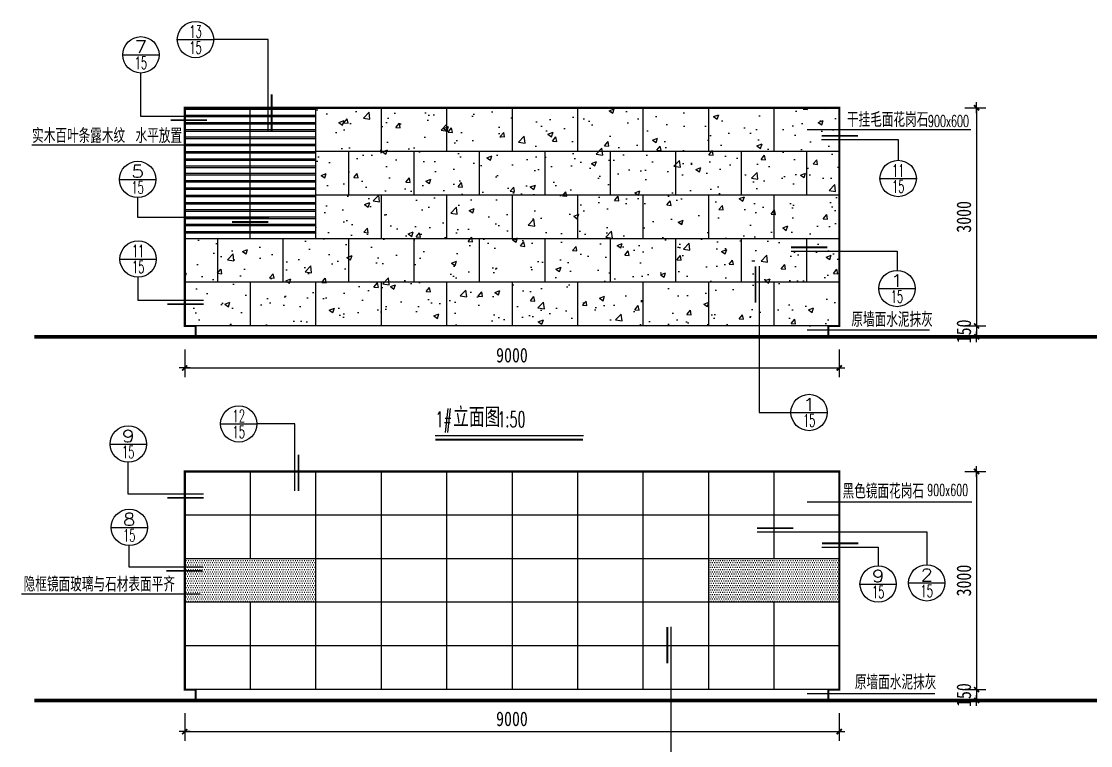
# Model space of a CAD drawing. Extents: x 16731 to 55153, y 153979 to 176230.
# Drawn here: x 17217 to 31920, y 165896 to 175855 of the extents above; entities that cross this region are included whole.
import ezdxf
from ezdxf.enums import TextEntityAlignment as Align

# ---------------------------------------------------------------- set-up
doc = ezdxf.new("R2010")
doc.units = 0
doc.header["$LTSCALE"] = 500
doc.header["$MEASUREMENT"] = 0
doc.header["$PDMODE"] = 34
doc.layers.get('0').update_dxf_attribs({"linetype": 'CONTINUOUS'})
doc.layers.get('DEFPOINTS').update_dxf_attribs({"linetype": 'CONTINUOUS'})
doc.layers.add('L-OBJECT', color=4, linetype='CONTINUOUS')
doc.layers.add('PUB_DIM', color=3, linetype='CONTINUOUS')
doc.styles.add('_HZTXT', font='txt.shx', dxfattribs={"width": 0.8, "bigfont": 'HZTXT.shx'})
doc.styles.add('_ROMANS', font='ROMANS.shx', dxfattribs={"width": 0.6})
doc.styles.add('COMP', font='COMPLEX', dxfattribs={"bigfont": 'hztxt'})
doc.styles.add('DIM_FONT', font='simhei.ttf', dxfattribs={"width": 0.8, "height": 200})
doc.dimstyles.new('DIMB', dxfattribs={"dimtxt": 300, "dimasz": 1, "dimexe": 250, "dimexo": 300, "dimgap": 150, "dimtad": 1, "dimdec": 0, "dimzin": 0, "dimtxsty": 'DIM_FONT', "dimblk": '_DIMX', "dimblk1": '_DIMX', "dimblk2": '_DIMX', "dimcen": 0.09, "dimse2": 1, "dimclrt": 7, "dimazin": 3, "dimtfac": 1, "dimtdec": 0, "dimtix": 1, "dimtmove": 0, "dimatfit": 3, "dimtolj": 1, "dimtzin": 0})
pattern_1 = [(0, (78000, 52600), (15.625, 31.25), [0, -31.25])]

# ---------------------------------------------------------------- blocks, each defined once
blk = doc.blocks.new('_DIMX')
blk.add_line((-150, 0), (150, 0))
at = {"const_width": 50}
blk.add_lwpolyline([(-70, -70), (70, 70)], dxfattribs=at)
blk = doc.blocks.new('*D3')
at = {"color": 0, "linetype": 'BYBLOCK'}
for p, q in [((30191, 174667), (30477, 174667)), ((30352, 174666), (30352, 171667)), ((30191, 171667), (30477, 171667))]:
    blk.add_line(p, q, dxfattribs=at)
at = {"layer": 'DEFPOINTS', "color": 0, "linetype": 'BYBLOCK'}
for p in [(30041, 174667), (30041, 171667), (30352, 171667)]:
    blk.add_point(p, dxfattribs=at)
at = {"color": 0, "linetype": 'BYBLOCK', "xscale": 0.5, "yscale": 0.5, "zscale": 0.5}
for p, rotation in [((30352, 174667), 90), ((30352, 171667), 270)]:
    blk.add_blockref('_DIMX', p, dxfattribs=dict(at, rotation=rotation))
at = {"color": 7, "linetype": 'BYBLOCK', "insert": (30177, 173167), "char_height": 200, "attachment_point": 5, "rotation": 90, "style": 'DIM_FONT'}
blk.add_mtext('\\A1;3000', dxfattribs=at)
blk = doc.blocks.new('*D4')
at = {"color": 0, "linetype": 'BYBLOCK'}
for p, q in [((30191, 171667), (30477, 171667)), ((30352, 171667), (30352, 171668)), ((30352, 171667), (30352, 171517)), ((30191, 171517), (30477, 171517)), ((30352, 171516), (30352, 171516))]:
    blk.add_line(p, q, dxfattribs=at)
at = {"layer": 'DEFPOINTS', "color": 0, "linetype": 'BYBLOCK'}
for p in [(30041, 171667), (30041, 171517), (30352, 171517)]:
    blk.add_point(p, dxfattribs=at)
at = {"color": 0, "linetype": 'BYBLOCK', "xscale": 0.5, "yscale": 0.5, "zscale": 0.5}
for p, rotation in [((30352, 171667), 270), ((30352, 171517), 90)]:
    blk.add_blockref('_DIMX', p, dxfattribs=dict(at, rotation=rotation))
at = {"color": 7, "linetype": 'BYBLOCK', "insert": (30177, 171592), "char_height": 200, "attachment_point": 5, "rotation": 90, "style": 'DIM_FONT'}
blk.add_mtext('\\A1;150', dxfattribs=at)
blk = doc.blocks.new('*D5')
at = {"color": 0, "linetype": 'BYBLOCK'}
for p, q in [((19463, 171345), (19463, 170964)), ((28463, 171345), (28463, 170964)), ((19464, 171089), (28463, 171089))]:
    blk.add_line(p, q, dxfattribs=at)
at = {"layer": 'DEFPOINTS', "color": 0, "linetype": 'BYBLOCK'}
for p in [(19463, 171495), (28463, 171495), (28463, 171089)]:
    blk.add_point(p, dxfattribs=at)
at = {"color": 0, "linetype": 'BYBLOCK', "xscale": 0.5, "yscale": 0.5, "zscale": 0.5, "rotation": 180}
blk.add_blockref('_DIMX', (19463, 171089), dxfattribs=at)
at = {"color": 0, "linetype": 'BYBLOCK', "xscale": 0.5, "yscale": 0.5, "zscale": 0.5}
blk.add_blockref('_DIMX', (28463, 171089), dxfattribs=at)
at = {"color": 7, "linetype": 'BYBLOCK', "insert": (23963, 171264), "char_height": 200, "attachment_point": 5, "style": 'DIM_FONT'}
blk.add_mtext('\\A1;9000', dxfattribs=at)
blk = doc.blocks.new('*D6')
at = {"color": 0, "linetype": 'BYBLOCK'}
for p, q in [((30191, 169666), (30477, 169666)), ((30352, 169666), (30352, 166667)), ((30191, 166666), (30477, 166666))]:
    blk.add_line(p, q, dxfattribs=at)
at = {"layer": 'DEFPOINTS', "color": 0, "linetype": 'BYBLOCK'}
for p in [(30041, 169666), (30041, 166666), (30352, 166666)]:
    blk.add_point(p, dxfattribs=at)
at = {"color": 0, "linetype": 'BYBLOCK', "xscale": 0.5, "yscale": 0.5, "zscale": 0.5}
for p, rotation in [((30352, 169666), 90), ((30352, 166666), 270)]:
    blk.add_blockref('_DIMX', p, dxfattribs=dict(at, rotation=rotation))
at = {"color": 7, "linetype": 'BYBLOCK', "insert": (30177, 168166), "char_height": 200, "attachment_point": 5, "rotation": 90, "style": 'DIM_FONT'}
blk.add_mtext('\\A1;3000', dxfattribs=at)
blk = doc.blocks.new('*D7')
at = {"color": 0, "linetype": 'BYBLOCK'}
for p, q in [((30191, 166666), (30477, 166666)), ((30352, 166667), (30352, 166667)), ((30352, 166666), (30352, 166516)), ((30191, 166516), (30477, 166516)), ((30352, 166516), (30352, 166515))]:
    blk.add_line(p, q, dxfattribs=at)
at = {"layer": 'DEFPOINTS', "color": 0, "linetype": 'BYBLOCK'}
for p in [(30041, 166666), (30041, 166516), (30352, 166516)]:
    blk.add_point(p, dxfattribs=at)
at = {"color": 0, "linetype": 'BYBLOCK', "xscale": 0.5, "yscale": 0.5, "zscale": 0.5}
for p, rotation in [((30352, 166666), 270), ((30352, 166516), 90)]:
    blk.add_blockref('_DIMX', p, dxfattribs=dict(at, rotation=rotation))
at = {"color": 7, "linetype": 'BYBLOCK', "insert": (30177, 166591), "char_height": 200, "attachment_point": 5, "rotation": 90, "style": 'DIM_FONT'}
blk.add_mtext('\\A1;150', dxfattribs=at)
blk = doc.blocks.new('*D8')
at = {"color": 0, "linetype": 'BYBLOCK'}
for p, q in [((19463, 166344), (19463, 165963)), ((28463, 166344), (28463, 165963)), ((19464, 166088), (28463, 166088))]:
    blk.add_line(p, q, dxfattribs=at)
at = {"layer": 'DEFPOINTS', "color": 0, "linetype": 'BYBLOCK'}
for p in [(19463, 166494), (28463, 166494), (28463, 166088)]:
    blk.add_point(p, dxfattribs=at)
at = {"color": 0, "linetype": 'BYBLOCK', "xscale": 0.5, "yscale": 0.5, "zscale": 0.5, "rotation": 180}
blk.add_blockref('_DIMX', (19463, 166088), dxfattribs=at)
at = {"color": 0, "linetype": 'BYBLOCK', "xscale": 0.5, "yscale": 0.5, "zscale": 0.5}
blk.add_blockref('_DIMX', (28463, 166088), dxfattribs=at)
at = {"color": 7, "linetype": 'BYBLOCK', "insert": (23963, 166263), "char_height": 200, "attachment_point": 5, "style": 'DIM_FONT'}
blk.add_mtext('\\A1;9000', dxfattribs=at)
blk = doc.blocks.new('_INDEX')
blk.add_line((-0.5, 0), (0.5, 0))
blk.add_circle((0, 0), 0.5)
at = {"style": 'COMP'}
for tag, width, p, p2 in [('1', 2.333333, (-0.17, 0.05), (0.17, 0.05)), ('-', 1.166667, (-0.17, -0.39), (0.17, -0.39))]:
    blk.add_attdef(tag, text='', height=0.34, dxfattribs=dict(at, width=width)).set_placement(p, p2, align=Align.FIT)

msp = doc.modelspace()

# ---------------------------------------------------------------- hatches: boundary and pattern name
at = {"layer": 'L-OBJECT'}
h = msp.add_hatch(dxfattribs=at)
h.set_pattern_fill('AR-CONC', color=256, scale=100, style=0)
h.set_pattern_definition([(50, (78000, 52600), (717.2602, -62.7521), [75, -825]), (355, (78000, 52600), (-138.7513, 752.192), [60, -660]), (100.4514, (78059.8, 52594.8), (578.5094, 689.4395), [63.74, -701.142]), (46.1842, (78000, 52800), (1067.241, -165.519), [112.5, -1237.5]), (96.6356, (78088.9, 52786.2), (934.663, 974.118), [95.61, -1051.713]), (351.1842, (78000, 52800), (934.662, 974.119), [90, -990]), (21, (78100, 52750), (596.907, -402.619), [75, -825]), (326, (78100, 52750), (243.3153, 725.15), [60, -660]), (71.4514, (78149.74, 52716.45), (840.2226, 322.5305), [63.74, -701.142]), (37.5, (78000, 52600), (12.15986, 332.89385), [0, -652, 0, -670, 0, -662.5]), (7.5, (78000, 52600), (263.0695, 394.4117), [0, -382, 0, -637, 0, -252.5]), (327.5, (77777, 52600), (533.82244, -22.55487), [0, -250, 0, -780, 0, -1035]), (317.5, (77677, 52600), (583.1862, 100.105), [0, -325, 0, -518, 0, -735])])
h.paths.add_polyline_path([(22163.5, 174066.6), (22163.5, 174666.6), (21263.5, 174666.6), (21263.5, 174066.6)])
h.paths.add_polyline_path([(23063.5, 174066.6), (23063.5, 174666.6), (22163.5, 174666.6), (22163.5, 174066.6)])
h.paths.add_polyline_path([(23963.5, 174066.6), (23963.5, 174666.6), (23063.5, 174666.6), (23063.5, 174066.6)])
h.paths.add_polyline_path([(24863.5, 174066.6), (24863.5, 174666.6), (23963.5, 174666.6), (23963.5, 174066.6)])
h.paths.add_polyline_path([(25763.5, 174066.6), (25763.5, 174666.6), (24863.5, 174666.6), (24863.5, 174066.6)])
h.paths.add_polyline_path([(26663.5, 174066.6), (26663.5, 174666.6), (25763.5, 174666.6), (25763.5, 174066.6)])
h.paths.add_polyline_path([(27563.5, 174066.6), (27563.5, 174666.6), (26663.5, 174666.6), (26663.5, 174066.6)])
h.paths.add_polyline_path([(27563.5, 174066.6), (28463.5, 174066.6), (28463.5, 174666.6), (27563.5, 174666.6)])
h.paths.add_polyline_path([(28013.5, 173466.6), (28463.5, 173466.6), (28463.5, 174066.6), (28013.5, 174066.6)])
h.paths.add_polyline_path([(27113.5, 174066.6), (27113.5, 173466.6), (28013.5, 173466.6), (28013.5, 174066.6)])
h.paths.add_polyline_path([(27113.5, 173466.6), (27113.5, 174066.6), (26213.5, 174066.6), (26213.5, 173466.6)])
h.paths.add_polyline_path([(26213.5, 173466.6), (26213.5, 174066.6), (25313.5, 174066.6), (25313.5, 173466.6)])
h.paths.add_polyline_path([(25313.5, 173466.6), (25313.5, 174066.6), (24413.5, 174066.6), (24413.5, 173466.6)])
h.paths.add_polyline_path([(24413.5, 173466.6), (24413.5, 174066.6), (23513.5, 174066.6), (23513.5, 173466.6)])
h.paths.add_polyline_path([(23513.5, 173466.6), (23513.5, 174066.6), (22613.5, 174066.6), (22613.5, 173466.6)])
h.paths.add_polyline_path([(22613.5, 173466.6), (22613.5, 174066.6), (21713.5, 174066.6), (21713.5, 173466.6)])
h.paths.add_polyline_path([(21713.5, 174066.6), (21263.5, 174066.6), (21263.5, 173466.6), (21713.5, 173466.6)])
h.paths.add_polyline_path([(22163.5, 172866.6), (22163.5, 173466.6), (21263.5, 173466.6), (21263.5, 172866.6)])
h.paths.add_polyline_path([(23063.5, 172866.6), (23063.5, 173466.6), (22163.5, 173466.6), (22163.5, 172866.6)])
h.paths.add_polyline_path([(23963.5, 172866.6), (23963.5, 173466.6), (23063.5, 173466.6), (23063.5, 172866.6)])
h.paths.add_polyline_path([(24863.5, 173466.6), (23963.5, 173466.6), (23963.5, 172866.6), (24863.5, 172866.6)])
h.paths.add_polyline_path([(25763.5, 172866.6), (25763.5, 173466.6), (24863.5, 173466.6), (24863.5, 172866.6)])
h.paths.add_polyline_path([(26663.5, 172866.6), (26663.5, 173466.6), (25763.5, 173466.6), (25763.5, 172866.6)])
h.paths.add_polyline_path([(27563.5, 172866.6), (27563.5, 173466.6), (26663.5, 173466.6), (26663.5, 172866.6)])
h.paths.add_polyline_path([(28463.5, 172866.6), (28463.5, 173466.6), (27563.5, 173466.6), (27563.5, 172866.6)])
h.paths.add_polyline_path([(28013.5, 172266.6), (28463.5, 172266.6), (28463.5, 172866.6), (28013.5, 172866.6)])
h.paths.add_polyline_path([(27113.5, 172866.6), (27113.5, 172266.6), (28013.5, 172266.6), (28013.5, 172866.6)])
h.paths.add_polyline_path([(26213.5, 172866.6), (26213.5, 172266.6), (27113.5, 172266.6), (27113.5, 172866.6)])
h.paths.add_polyline_path([(26213.5, 172266.6), (26213.5, 172866.6), (25313.5, 172866.6), (25313.5, 172266.6)])
h.paths.add_polyline_path([(25313.5, 172266.6), (25313.5, 172866.6), (24413.5, 172866.6), (24413.5, 172266.6)])
h.paths.add_polyline_path([(24413.5, 172866.6), (23513.5, 172866.6), (23513.5, 172266.6), (24413.5, 172266.6)])
h.paths.add_polyline_path([(23513.5, 172266.6), (23513.5, 172866.6), (22613.5, 172866.6), (22613.5, 172266.6)])
h.paths.add_polyline_path([(22613.5, 172266.6), (22613.5, 172866.6), (21713.5, 172866.6), (21713.5, 172266.6)])
h.paths.add_polyline_path([(21713.5, 172266.6), (21713.5, 172866.6), (20813.5, 172866.6), (20813.5, 172266.6)])
h.paths.add_polyline_path([(20813.5, 172266.6), (20813.5, 172866.6), (19913.5, 172866.6), (19913.5, 172266.6)])
h.paths.add_polyline_path([(19463.5, 172266.6), (19913.5, 172266.6), (19913.5, 172866.6), (19463.5, 172866.6)])
h.paths.add_polyline_path([(20363.5, 171666.6), (20363.5, 172266.6), (19463.5, 172266.6), (19463.5, 171666.6)])
h.paths.add_polyline_path([(21263.5, 171666.6), (21263.5, 172266.6), (20363.5, 172266.6), (20363.5, 171666.6)])
h.paths.add_polyline_path([(22163.5, 171666.6), (22163.5, 172266.6), (21263.5, 172266.6), (21263.5, 171666.6)])
h.paths.add_polyline_path([(23063.5, 171666.6), (23063.5, 172266.6), (22163.5, 172266.6), (22163.5, 171666.6)])
h.paths.add_polyline_path([(23963.5, 171666.6), (23963.5, 172266.6), (23063.5, 172266.6), (23063.5, 171666.6)])
h.paths.add_polyline_path([(24863.5, 172266.6), (23963.5, 172266.6), (23963.5, 171666.6), (24863.5, 171666.6)])
h.paths.add_polyline_path([(25763.5, 172266.6), (24863.5, 172266.6), (24863.5, 171666.6), (25763.5, 171666.6)])
h.paths.add_polyline_path([(25763.5, 172266.6), (25763.5, 171666.6), (26663.5, 171666.6), (26663.5, 172266.6)])
h.paths.add_polyline_path([(26663.5, 171666.6), (27563.5, 171666.6), (27563.5, 172266.6), (26663.5, 172266.6)])
h.paths.add_polyline_path([(27563.5, 172266.6), (27563.5, 171666.6), (28463.5, 171666.6), (28463.5, 172266.6)])
h = msp.add_hatch(dxfattribs=at)
h.set_pattern_fill('DOTS', color=256, scale=500, style=0)
h.set_pattern_definition(pattern_1)
h.paths.add_polyline_path([(21263.5, 168466.4), (19463.5, 168466.4), (19463.5, 167866.4), (21263.5, 167866.4)])
h = msp.add_hatch(dxfattribs=at)
h.set_pattern_fill('DOTS', color=256, scale=500, style=0)
h.set_pattern_definition(pattern_1)
h.paths.add_polyline_path([(26663.5, 168466.4), (26663.5, 167866.4), (27563.5, 167866.4), (27563.5, 168466.4)])
h = msp.add_hatch(dxfattribs=at)
h.set_pattern_fill('DOTS', color=256, scale=500, style=0)
h.set_pattern_definition(pattern_1)
h.paths.add_polyline_path([(27563.5, 168466.4), (27563.5, 167866.4), (28463.5, 167866.4), (28463.5, 168466.4)])

# ---------------------------------------------------------------- linework, layer by layer
for p, q in [((19463.5, 174666.6), (19463.5, 171666.6)), ((28463.5, 174666.6), (19463.5, 174666.6)), ((19463.5, 174666.6), (19463.5, 174066.6)), ((20363.5, 172866.6), (20363.5, 174666.6)), ((21263.5, 174666.6), (21263.5, 174066.6)), ((22163.5, 174666.6), (22163.5, 174066.6)), ((23063.5, 174666.6), (23063.5, 174066.6)), ((23963.5, 174666.6), (23963.5, 174066.6)), ((24863.5, 174666.6), (24863.5, 174066.6)), ((25763.5, 174666.6), (25763.5, 174066.6)), ((26663.5, 174666.6), (26663.5, 174066.6)), ((27563.5, 174666.6), (27563.5, 174066.6)), ((28463.5, 174666.6), (28463.5, 171666.6)), ((19463.5, 174646.6), (21263.5, 174646.6)), ((19463.5, 174566.6), (21263.5, 174566.6)), ((19463.5, 174546.6), (21263.5, 174546.6)), ((19463.5, 174466.6), (21263.5, 174466.6)), ((19463.5, 174446.6), (21263.5, 174446.6)), ((19463.5, 174366.6), (21263.5, 174366.6)), ((19463.5, 174346.6), (21263.5, 174346.6)), ((19463.5, 174266.6), (21263.5, 174266.6)), ((19463.5, 174246.6), (21263.5, 174246.6)), ((19463.5, 174166.6), (21263.5, 174166.6)), ((19463.5, 174146.6), (21263.5, 174146.6)), ((19463.5, 174066.6), (21263.5, 174066.6)), ((19463.5, 174046.6), (21263.5, 174046.6)), ((19463.5, 173966.6), (21263.5, 173966.6)), ((19463.5, 173946.6), (21263.5, 173946.6)), ((28463.5, 174066.6), (21263.5, 174066.6)), ((21713.5, 174066.6), (21713.5, 173466.6)), ((22613.5, 174066.6), (22613.5, 173466.6)), ((23513.5, 174066.6), (23513.5, 173466.6)), ((24413.5, 174066.6), (24413.5, 173466.6)), ((25313.5, 174066.6), (25313.5, 173466.6)), ((26213.5, 174066.6), (26213.5, 173466.6)), ((27113.5, 174066.6), (27113.5, 173466.6)), ((28013.5, 174066.6), (28013.5, 173466.6)), ((19463.5, 173866.6), (21263.5, 173866.6)), ((19463.5, 173846.6), (21263.5, 173846.6)), ((19463.5, 173766.6), (21263.5, 173766.6)), ((19463.5, 173746.6), (21263.5, 173746.6)), ((19463.5, 173666.6), (21263.5, 173666.6)), ((19463.5, 173646.6), (21263.5, 173646.6)), ((19463.5, 173566.6), (21263.5, 173566.6)), ((19463.5, 173546.6), (21263.5, 173546.6)), ((19463.5, 173466.6), (19463.5, 172866.6)), ((19463.5, 173466.6), (21263.5, 173466.6)), ((19463.5, 173446.6), (21263.5, 173446.6)), ((19463.5, 173366.6), (21263.5, 173366.6)), ((19463.5, 173346.6), (21263.5, 173346.6)), ((28463.5, 173466.6), (21263.5, 173466.6)), ((21263.5, 173466.6), (21263.5, 172866.6)), ((22163.5, 173466.6), (22163.5, 172866.6)), ((23063.5, 173466.6), (23063.5, 172866.6)), ((23963.5, 173466.6), (23963.5, 172866.6)), ((24863.5, 173466.6), (24863.5, 172866.6)), ((25763.5, 173466.6), (25763.5, 172866.6)), ((26663.5, 173466.6), (26663.5, 172866.6)), ((27563.5, 173466.6), (27563.5, 172866.6)), ((19463.5, 173266.6), (21263.5, 173266.6)), ((19463.5, 173246.6), (21263.5, 173246.6)), ((19463.5, 173166.6), (21263.5, 173166.6)), ((19463.5, 173146.6), (21263.5, 173146.6)), ((19463.5, 173066.6), (21263.5, 173066.6)), ((19463.5, 173046.6), (21263.5, 173046.6)), ((19463.5, 172966.6), (21263.5, 172966.6)), ((19463.5, 172946.6), (21263.5, 172946.6)), ((28463.5, 172866.6), (19463.5, 172866.6)), ((19913.5, 172866.6), (19913.5, 172266.6)), ((20813.5, 172866.6), (20813.5, 172266.6)), ((21713.5, 172866.6), (21713.5, 172266.6)), ((22613.5, 172866.6), (22613.5, 172266.6)), ((23513.5, 172866.6), (23513.5, 172266.6)), ((24413.5, 172866.6), (24413.5, 172266.6)), ((25313.5, 172866.6), (25313.5, 172266.6)), ((26213.5, 172866.6), (26213.5, 172266.6)), ((27113.5, 172866.6), (27113.5, 172266.6)), ((28013.5, 172866.6), (28013.5, 172266.6)), ((28463.5, 172266.6), (19463.5, 172266.6)), ((20363.5, 172266.6), (20363.5, 171666.6)), ((21263.5, 172266.6), (21263.5, 171666.6)), ((22163.5, 172266.6), (22163.5, 171666.6)), ((23063.5, 172266.6), (23063.5, 171666.6)), ((23963.5, 172266.6), (23963.5, 171666.6)), ((24863.5, 172266.6), (24863.5, 171666.6)), ((25763.5, 172266.6), (25763.5, 171666.6)), ((26663.5, 172266.6), (26663.5, 171666.6)), ((27563.5, 172266.6), (27563.5, 171666.6)), ((28463.5, 171666.6), (19463.5, 171666.6)), ((19613.5, 171666.6), (19613.5, 171516.6)), ((28313.5, 171666.6), (28313.5, 171516.6)), ((22908.2, 170159.8), (24947.6, 170159.8)), ((19463.5, 169666.4), (19463.5, 166666.4)), ((28463.5, 169666.4), (19463.5, 169666.4)), ((20363.5, 169666.4), (20363.5, 168466.4)), ((21263.5, 169666.4), (21263.5, 166666.4)), ((22163.5, 169666.4), (22163.5, 168466.4)), ((23063.5, 169666.4), (23063.5, 166666.4)), ((23963.5, 169666.4), (23963.5, 166666.4)), ((24863.5, 169666.4), (24863.5, 166666.4)), ((25763.5, 169666.4), (25763.5, 166666.4)), ((26663.5, 169666.4), (26663.5, 166666.4)), ((27563.5, 169666.4), (27563.5, 168466.4)), ((28463.5, 169666.4), (28463.5, 166666.4)), ((28463.5, 169066.4), (19463.5, 169066.4)), ((28463.5, 168466.4), (19463.5, 168466.4)), ((19463.5, 168466.4), (19463.5, 167866.4)), ((22163.5, 168466.4), (22163.5, 167866.4)), ((28463.5, 167866.4), (19463.5, 167866.4)), ((20363.5, 167866.4), (20363.5, 166666.4)), ((22163.5, 167866.4), (22163.5, 166666.4)), ((27563.5, 167866.4), (27563.5, 166666.4)), ((28463.5, 167266.4), (19463.5, 167266.4)), ((28463.5, 166666.4), (19463.5, 166666.4)), ((19613.5, 166666.4), (19613.5, 166516.4)), ((28313.5, 166666.4), (28313.5, 166516.4))]:
    msp.add_line(p, q, dxfattribs=at)
for points, const_width in [([(19613.5, 171516.6), (19613.5, 171666.6), (19463.5, 171666.6), (19463.5, 174666.6), (28463.5, 174666.6), (28463.5, 171666.6), (28313.5, 171666.6), (28313.5, 171516.6)], 30), ([(55127.8, 171516.6), (17394.2, 171516.6)], 50), ([(22908.1, 170103.4), (24939.5, 170103.4)], 30), ([(19613.5, 166516.4), (19613.5, 166666.4), (19463.5, 166666.4), (19463.5, 169666.4), (28463.5, 169666.4), (28463.5, 166666.4), (28313.5, 166666.4), (28313.5, 166516.4)], 30), ([(55127.8, 166516.4), (17394.2, 166516.4)], 50)]:
    msp.add_lwpolyline(points, dxfattribs=dict(at, const_width=const_width))
msp.add_lwpolyline([(19463.5, 174666.6), (21263.5, 174666.6), (21263.5, 172866.6), (19463.5, 172866.6)], close=True, dxfattribs=at)
at = {"layer": 'PUB_DIM'}
for p, q in [((20608.5, 175604.8), (19861.2, 175604.8)), ((20608.5, 174349.9), (20608.5, 175604.8)), ((18860.1, 174546.6), (18860.1, 175144.7)), ((19768.3, 174546.6), (18860.1, 174546.6)), ((30271.9, 174362.4), (28024.1, 174362.4)), ((28219.3, 174231.3), (29273.3, 174231.3)), ((29273.3, 174231.3), (29273.3, 173944.3)), ((19658.4, 174152.6), (17363, 174152.6)), ((18816.7, 173155.8), (18816.7, 173431.1)), ((20620.2, 173155.8), (18816.7, 173155.8)), ((27800.3, 172697.4), (29257.3, 172697.4)), ((29257.3, 172697.4), (29257.3, 172431.5)), ((27360.5, 172487.4), (27360.5, 170476.8)), ((18822.5, 172017.4), (18822.5, 172337.3)), ((19721.9, 172017.4), (18822.5, 172017.4)), ((29706.1, 171608.5), (28024.1, 171608.5)), ((27360.5, 170476.8), (27798.9, 170476.8)), ((20976.8, 170319.8), (20456.4, 170319.8)), ((20976.8, 169398.2), (20976.8, 170319.8)), ((18687.6, 169353.4), (18687.6, 169792.5)), ((19721.9, 169353.4), (18687.6, 169353.4)), ((30285.9, 169242), (28022.8, 169242)), ((27332.9, 168836.5), (29666.5, 168836.5)), ((29666.5, 168836.5), (29666.5, 168384.2)), ((18700.6, 168350), (18700.6, 168646.5)), ((28225.3, 168627.2), (28998.1, 168627.2)), ((28998.1, 168627.2), (28998.1, 168368.4)), ((19710.6, 168350), (18700.6, 168350)), ((17217.2, 167982.4), (19675.8, 167982.4)), ((26148.4, 167527.8), (26148.4, 165556)), ((29778.8, 166608.4), (28024.1, 166608.4))]:
    msp.add_line(p, q, dxfattribs=at)
at = {"layer": 'PUB_DIM', "const_width": 25}
for points in [[(20658.5, 174349.9), (20658.5, 174849.9)], [(19768.3, 174496.6), (19268.3, 174496.6)], [(28219.3, 174281.3), (28719.3, 174281.3)], [(20614.6, 173096.6), (20114.6, 173096.6)], [(27800.3, 172747.4), (28300.3, 172747.4)], [(27310.5, 172487.4), (27310.5, 171987.4)], [(19721.9, 171967.4), (19221.9, 171967.4)], [(21026.8, 169398.2), (21026.8, 169898.2)], [(19721.9, 169303.4), (19221.9, 169303.4)], [(27332.9, 168886.5), (27832.9, 168886.5)], [(28225.3, 168677.2), (28725.3, 168677.2)], [(19710.6, 168300), (19210.6, 168300)], [(26098.4, 167527.8), (26098.4, 167027.8)]]:
    msp.add_lwpolyline(points, dxfattribs=at)

# ---------------------------------------------------------------- block references
at = {"layer": 'PUB_DIM'}
ref = msp.add_blockref('_INDEX', (19611.2, 175604.8), dxfattribs=dict(at, xscale=500, yscale=500, zscale=500))
ref.add_attrib('1', '13', dxfattribs={"layer": '0', "height": 170, "style": 'COMP', "width": 0.724138}).set_placement((19526.2, 175629.8), (19696.2, 175629.8), align=Align.FIT)
ref.add_attrib('-', '15', dxfattribs={"layer": '0', "height": 170, "style": 'COMP', "width": 0.724138}).set_placement((19526.2, 175409.8), (19696.2, 175409.8), align=Align.FIT)
ref = msp.add_blockref('_INDEX', (18860.1, 175394.7), dxfattribs=dict(at, xscale=500, yscale=500, zscale=500))
ref.add_attrib('1', '7', dxfattribs={"layer": '0', "height": 170, "style": 'COMP', "width": 1.5}).set_placement((18775.1, 175419.7), (18945.1, 175419.7), align=Align.FIT)
ref.add_attrib('-', '15', dxfattribs={"layer": '0', "height": 170, "style": 'COMP', "width": 0.724138}).set_placement((18775.1, 175199.7), (18945.1, 175199.7), align=Align.FIT)
ref = msp.add_blockref('_INDEX', (18816.7, 173681.1), dxfattribs=dict(at, xscale=500, yscale=500, zscale=500))
ref.add_attrib('1', '5', dxfattribs={"layer": '0', "height": 170, "style": 'COMP', "width": 1.5}).set_placement((18731.7, 173706.1), (18901.7, 173706.1), align=Align.FIT)
ref.add_attrib('-', '15', dxfattribs={"layer": '0', "height": 170, "style": 'COMP', "width": 0.724138}).set_placement((18731.7, 173486.1), (18901.7, 173486.1), align=Align.FIT)
ref = msp.add_blockref('_INDEX', (29273.3, 173694.3), dxfattribs=dict(at, xscale=500, yscale=500, zscale=500))
ref.add_attrib('1', '11', dxfattribs={"layer": '0', "height": 170, "style": 'COMP', "width": 0.875}).set_placement((29188.3, 173719.3), (29358.3, 173719.3), align=Align.FIT)
ref.add_attrib('-', '15', dxfattribs={"layer": '0', "height": 170, "style": 'COMP', "width": 0.724138}).set_placement((29188.3, 173499.3), (29358.3, 173499.3), align=Align.FIT)
ref = msp.add_blockref('_INDEX', (18822.5, 172587.3), dxfattribs=dict(at, xscale=500, yscale=500, zscale=500))
ref.add_attrib('1', '11', dxfattribs={"layer": '0', "height": 170, "style": 'COMP', "width": 0.875}).set_placement((18737.5, 172612.3), (18907.5, 172612.3), align=Align.FIT)
ref.add_attrib('-', '15', dxfattribs={"layer": '0', "height": 170, "style": 'COMP', "width": 0.724138}).set_placement((18737.5, 172392.3), (18907.5, 172392.3), align=Align.FIT)
ref = msp.add_blockref('_INDEX', (29257.3, 172181.5), dxfattribs=dict(at, xscale=500, yscale=500, zscale=500))
ref.add_attrib('1', '1', dxfattribs={"layer": '0', "height": 170, "style": 'COMP', "width": 2.333333}).set_placement((29172.3, 172206.5), (29342.3, 172206.5), align=Align.FIT)
ref.add_attrib('-', '15', dxfattribs={"layer": '0', "height": 170, "style": 'COMP', "width": 0.724138}).set_placement((29172.3, 171986.5), (29342.3, 171986.5), align=Align.FIT)
ref = msp.add_blockref('_INDEX', (28048.9, 170476.8), dxfattribs=dict(at, xscale=500, yscale=500, zscale=500))
ref.add_attrib('1', '1', dxfattribs={"layer": '0', "height": 170, "style": 'COMP', "width": 2.333333}).set_placement((27963.9, 170501.8), (28133.9, 170501.8), align=Align.FIT)
ref.add_attrib('-', '15', dxfattribs={"layer": '0', "height": 170, "style": 'COMP', "width": 0.724138}).set_placement((27963.9, 170281.8), (28133.9, 170281.8), align=Align.FIT)
ref = msp.add_blockref('_INDEX', (20206.4, 170319.8), dxfattribs=dict(at, xscale=500, yscale=500, zscale=500))
ref.add_attrib('1', '12', dxfattribs={"layer": '0', "height": 170, "style": 'COMP', "width": 0.724138}).set_placement((20121.4, 170344.8), (20291.4, 170344.8), align=Align.FIT)
ref.add_attrib('-', '15', dxfattribs={"layer": '0', "height": 170, "style": 'COMP', "width": 0.724138}).set_placement((20121.4, 170124.8), (20291.4, 170124.8), align=Align.FIT)
ref = msp.add_blockref('_INDEX', (18687.6, 170042.5), dxfattribs=dict(at, xscale=500, yscale=500, zscale=500))
ref.add_attrib('1', '9', dxfattribs={"layer": '0', "height": 170, "style": 'COMP', "width": 1.5}).set_placement((18602.6, 170067.5), (18772.6, 170067.5), align=Align.FIT)
ref.add_attrib('-', '15', dxfattribs={"layer": '0', "height": 170, "style": 'COMP', "width": 0.724138}).set_placement((18602.6, 169847.5), (18772.6, 169847.5), align=Align.FIT)
ref = msp.add_blockref('_INDEX', (18700.6, 168896.5), dxfattribs=dict(at, xscale=500, yscale=500, zscale=500))
ref.add_attrib('1', '8', dxfattribs={"layer": '0', "height": 170, "style": 'COMP', "width": 1.5}).set_placement((18615.6, 168921.5), (18785.6, 168921.5), align=Align.FIT)
ref.add_attrib('-', '15', dxfattribs={"layer": '0', "height": 170, "style": 'COMP', "width": 0.724138}).set_placement((18615.6, 168701.5), (18785.6, 168701.5), align=Align.FIT)
ref = msp.add_blockref('_INDEX', (28998.1, 168118.4), dxfattribs=dict(at, xscale=500, yscale=500, zscale=500))
ref.add_attrib('1', '9', dxfattribs={"layer": '0', "height": 170, "style": 'COMP', "width": 1.5}).set_placement((28913.1, 168143.4), (29083.1, 168143.4), align=Align.FIT)
ref.add_attrib('-', '15', dxfattribs={"layer": '0', "height": 170, "style": 'COMP', "width": 0.724138}).set_placement((28913.1, 167923.4), (29083.1, 167923.4), align=Align.FIT)
ref = msp.add_blockref('_INDEX', (29666.5, 168134.2), dxfattribs=dict(at, xscale=500, yscale=500, zscale=500))
ref.add_attrib('1', '2', dxfattribs={"layer": '0', "height": 170, "style": 'COMP', "width": 1.5}).set_placement((29581.5, 168159.2), (29751.5, 168159.2), align=Align.FIT)
ref.add_attrib('-', '15', dxfattribs={"layer": '0', "height": 170, "style": 'COMP', "width": 0.724138}).set_placement((29581.5, 167939.2), (29751.5, 167939.2), align=Align.FIT)

# ---------------------------------------------------------------- texts
at = {"layer": 'L-OBJECT'}
for s, height, style, width, p in [('干挂毛面花岗石', 200, '_HZTXT', 0.8, (28568.3, 174403.6)), ('900x600', 160, '_ROMANS', 0.6, (29683.7, 174403.6)), ('实木百叶条露木纹 水平放置', 200, '_HZTXT', 0.8, (17364.4, 174181.7)), ('原墙面水泥抹灰', 200, '_HZTXT', 0.8, (28630.2, 171654.3)), ('立面图 ', 270, '_HZTXT', 0.8, (23154.5, 170275.2)), ('1#', 216, '_ROMANS', 0.6, (22909.3, 170275.2)), ('1:50', 216, '_ROMANS', 0.6, (23760.8, 170275.2)), ('黑色镜面花岗石', 200, '_HZTXT', 0.8, (28508.6, 169293.8)), ('900x600', 160, '_ROMANS', 0.6, (29672.3, 169330)), ('隐框镜面玻璃与石材表面平齐', 200, '_HZTXT', 0.8, (17248.8, 168014.4)), ('原墙面水泥抹灰', 200, '_HZTXT', 0.8, (28678.5, 166667.9))]:
    msp.add_text(s, height=height, dxfattribs=dict(at, style=style, width=width)).set_placement(p)

# ---------------------------------------------------------------- dimensions: what is measured, and where the dimension line sits
at = {"layer": 'PUB_DIM'}
for base, p1, p2, picture, middle in [((30351.7, 171666.6), (30041.2, 174666.6), (30041.2, 171666.6), '*D3', (30176.7, 173166.6)), ((30351.7, 171516.6), (30041.2, 171666.6), (30041.2, 171516.6), '*D4', (30176.7, 171591.6)), ((30351.7, 166666.4), (30041.2, 169666.4), (30041.2, 166666.4), '*D6', (30176.7, 168166.4)), ((30351.7, 166516.4), (30041.2, 166666.4), (30041.2, 166516.4), '*D7', (30176.7, 166591.4))]:
    dim = msp.add_linear_dim(base=base, p1=p1, p2=p2, angle=90, dimstyle='DIMB', override={"dimscale": 0.5, "dimblk1": '_DIMX', "dimblk2": '_DIMX', "dimsah": 1, "dimse2": 0}, dxfattribs=at)
    dim.commit()
    dim.dimension.update_dxf_attribs({"geometry": picture, "text_midpoint": middle})
for base, p1, p2, picture, middle in [((28463.5, 171088.5), (19463.5, 171494.5), (28463.5, 171494.5), '*D5', (23963.5, 171263.5)), ((28463.5, 166088.4), (19463.5, 166494.4), (28463.5, 166494.4), '*D8', (23963.5, 166263.4))]:
    dim = msp.add_linear_dim(base=base, p1=p1, p2=p2, dimstyle='DIMB', override={"dimscale": 0.5, "dimblk1": '_DIMX', "dimblk2": '_DIMX', "dimsah": 1, "dimse2": 0}, dxfattribs=at)
    dim.commit()
    dim.dimension.update_dxf_attribs({"geometry": picture, "text_midpoint": middle})

doc.saveas('drawing.dxf')
